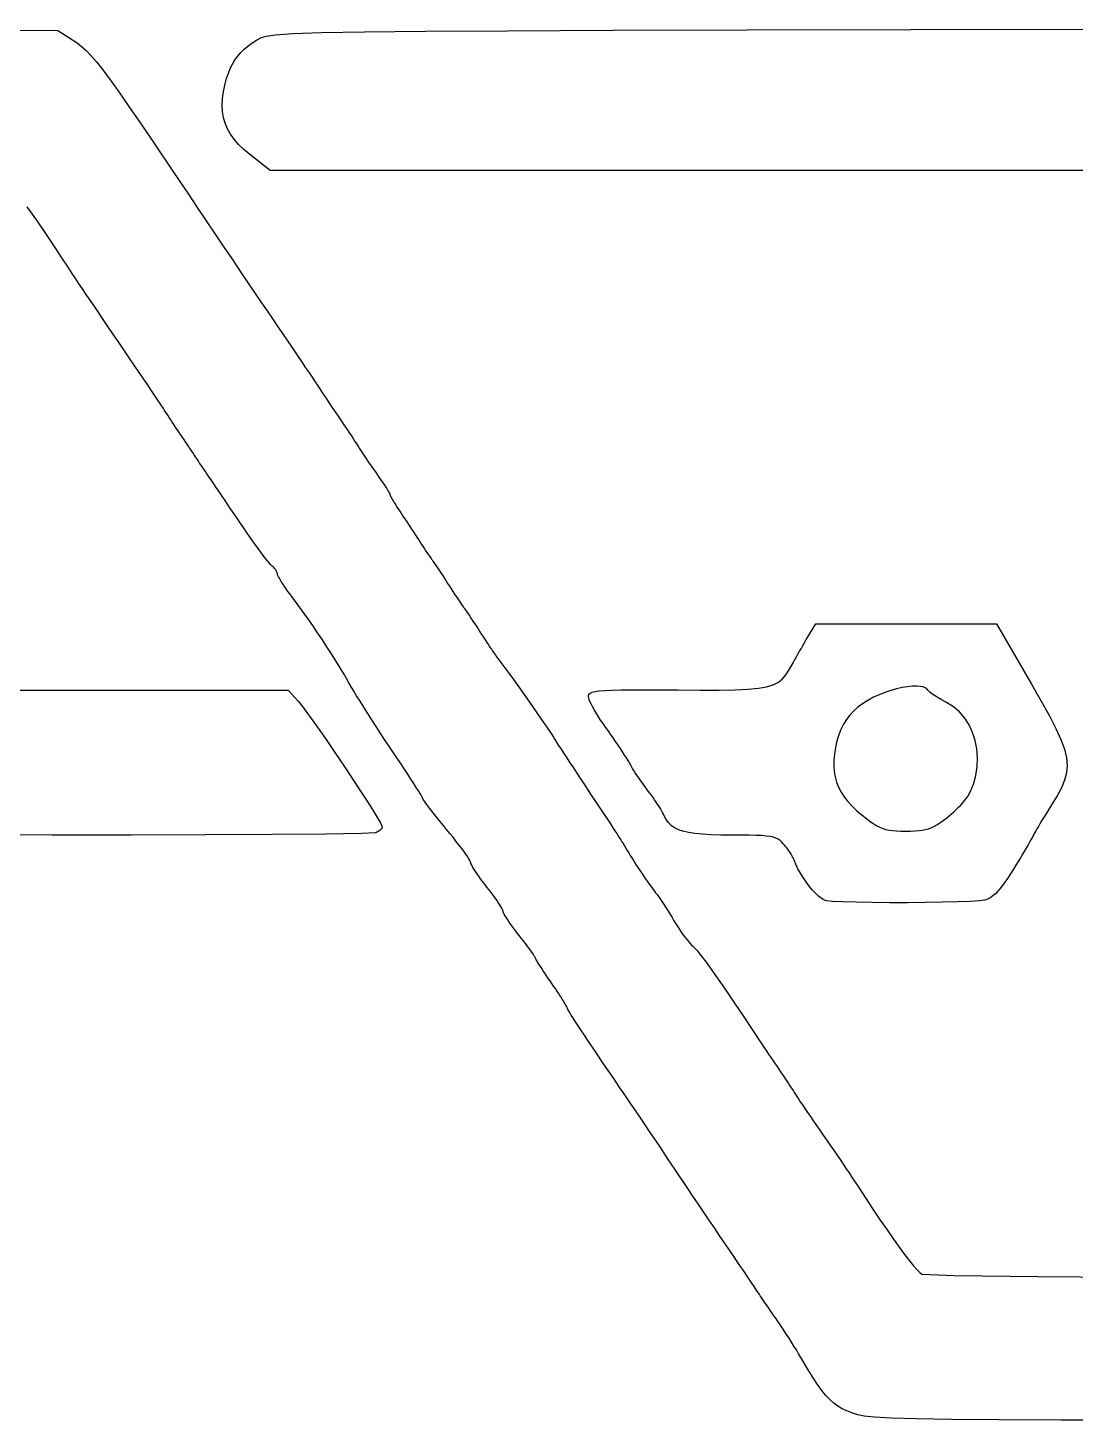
# Model space of a CAD drawing. Header units: millimetres. Extents: x 0.5 to 29.5, y 0.5 to 11.6.
# Drawn here: x 4.99 to 9.4, y 3.56 to 9.42 of the extents above; entities that cross this region are included whole.
import ezdxf

# ---------------------------------------------------------------- set-up
doc = ezdxf.new("R2010")
doc.units = ezdxf.units.MM
doc.layers.add('LOGO_OUTLINE', color=7, linetype='Continuous')

msp = doc.modelspace()

# ---------------------------------------------------------------- linework, layer by layer
at = {"layer": 'LOGO_OUTLINE'}
for points in [[(3.5546, 9.4246), (5.1155, 9.4128), (5.1768, 9.3741), (5.1963, 9.3611), (5.2152, 9.3466), (5.2344, 9.3295), (5.2551, 9.3082), (5.2781, 9.2814), (5.3047, 9.248), (5.3357, 9.2063), (5.3722, 9.1553), (5.4153, 9.0935), (5.4659, 9.0195), (5.5251, 8.9321), (5.5939, 8.8299), (5.6291, 8.7777), (5.6655, 8.7234), (5.7029, 8.6679), (5.7406, 8.6119), (5.7783, 8.5561), (5.8153, 8.5013), (5.8512, 8.4481), (5.8855, 8.3973), (5.9178, 8.3496), (5.9475, 8.3057), (5.9741, 8.2664), (5.9972, 8.2324), (6.0185, 8.201), (6.0401, 8.1692), (6.0616, 8.1375), (6.0828, 8.1062), (6.1035, 8.0757), (6.1233, 8.0463), (6.142, 8.0185), (6.1594, 7.9927), (6.1752, 7.9692), (6.1891, 7.9485), (6.201, 7.9308), (6.2104, 7.9166), (6.2189, 7.9038), (6.228, 7.8902), (6.2375, 7.876), (6.2473, 7.8613), (6.2572, 7.8464), (6.2672, 7.8315), (6.2771, 7.8167), (6.2867, 7.8024), (6.296, 7.7886), (6.3048, 7.7755), (6.313, 7.7635), (6.3204, 7.7526), (6.3273, 7.7423), (6.3344, 7.7319), (6.3414, 7.7215), (6.3482, 7.7112), (6.3548, 7.7013), (6.3611, 7.6917), (6.3671, 7.6827), (6.3726, 7.6744), (6.3775, 7.6668), (6.3818, 7.6601), (6.3854, 7.6545), (6.3882, 7.65), (6.3911, 7.6454), (6.3948, 7.6397), (6.3993, 7.6328), (6.4045, 7.625), (6.4103, 7.6163), (6.4167, 7.6069), (6.4234, 7.597), (6.4305, 7.5866), (6.4379, 7.5758), (6.4455, 7.5649), (6.4531, 7.554), (6.4607, 7.5431), (6.4681, 7.5323), (6.4753, 7.5219), (6.4821, 7.5118), (6.4885, 7.5023), (6.4943, 7.4933), (6.4996, 7.485), (6.5043, 7.4776), (6.5083, 7.471), (6.5115, 7.4655), (6.5139, 7.4611), (6.5153, 7.4579), (6.5158, 7.456), (6.5161, 7.4545), (6.517, 7.4522), (6.5183, 7.4492), (6.5201, 7.4455), (6.5224, 7.4414), (6.525, 7.4367), (6.528, 7.4315), (6.5314, 7.426), (6.535, 7.4203), (6.5388, 7.4142), (6.5429, 7.408), (6.5471, 7.4017), (6.5518, 7.3948), (6.5572, 7.3868), (6.5632, 7.3779), (6.5696, 7.3681), (6.5765, 7.3577), (6.5837, 7.3468), (6.5911, 7.3356), (6.5986, 7.3242), (6.6061, 7.3127), (6.6135, 7.3013), (6.6208, 7.2902), (6.6277, 7.2794), (6.6345, 7.2689), (6.6413, 7.2586), (6.6479, 7.2484), (6.6544, 7.2386), (6.6606, 7.2293), (6.6664, 7.2205), (6.6719, 7.2124), (6.6768, 7.2051), (6.6812, 7.1987), (6.6849, 7.1933), (6.688, 7.1891), (6.6902, 7.1861), (6.6925, 7.183), (6.6957, 7.1785), (6.6996, 7.1728), (6.7043, 7.1659), (6.7096, 7.158), (6.7155, 7.1492), (6.7218, 7.1396), (6.7286, 7.1293), (6.7356, 7.1186), (6.7429, 7.1074), (6.7503, 7.0959), (6.7578, 7.0843), (6.7652, 7.0726), (6.7727, 7.0612), (6.7799, 7.05), (6.787, 7.0392), (6.7938, 7.029), (6.8001, 7.0194), (6.806, 7.0106), (6.8114, 7.0026), (6.8161, 6.9957), (6.8201, 6.99), (6.8233, 6.9855), (6.8256, 6.9825), (6.828, 6.9794), (6.8312, 6.9749), (6.8352, 6.9692), (6.8399, 6.9623), (6.8452, 6.9544), (6.8511, 6.9456), (6.8575, 6.936), (6.8643, 6.9257), (6.8713, 6.9149), (6.8786, 6.9038), (6.886, 6.8923), (6.8935, 6.8807), (6.901, 6.869), (6.9084, 6.8576), (6.9157, 6.8464), (6.9228, 6.8356), (6.9295, 6.8253), (6.9359, 6.8158), (6.9418, 6.8069), (6.9472, 6.799), (6.9519, 6.7921), (6.9559, 6.7864), (6.9591, 6.7819), (6.9614, 6.7788), (6.9737, 6.7629), (6.9907, 6.74), (7.0114, 6.7116), (7.0348, 6.679), (7.06, 6.6437), (7.086, 6.6071), (7.1119, 6.5704), (7.1365, 6.5352), (7.1589, 6.5027), (7.1783, 6.4744), (7.1935, 6.4517), (7.2036, 6.436), (7.2091, 6.4271), (7.2164, 6.4156), (7.2253, 6.4018), (7.2356, 6.3858), (7.2471, 6.3681), (7.2597, 6.3488), (7.2731, 6.3282), (7.2873, 6.3066), (7.302, 6.2842), (7.3171, 6.2614), (7.3323, 6.2384), (7.3476, 6.2154), (7.3627, 6.1926), (7.3776, 6.1701), (7.3922, 6.1482), (7.4062, 6.127), (7.4195, 6.1069), (7.4319, 6.0881), (7.4433, 6.0707), (7.4535, 6.0551), (7.4624, 6.0416), (7.4698, 6.0302), (7.4755, 6.0214), (7.4794, 6.0153), (7.4827, 6.01), (7.4867, 6.0036), (7.4913, 5.9962), (7.4965, 5.988), (7.5021, 5.979), (7.508, 5.9694), (7.5143, 5.9594), (7.5207, 5.949), (7.5273, 5.9385), (7.5339, 5.9278), (7.5405, 5.9172), (7.547, 5.9069), (7.5536, 5.8964), (7.5605, 5.8855), (7.5678, 5.8745), (7.5752, 5.8633), (7.5827, 5.8522), (7.5901, 5.8413), (7.5975, 5.8307), (7.6046, 5.8206), (7.6114, 5.8112), (7.6177, 5.8025), (7.6236, 5.7948), (7.6288, 5.7881), (7.634, 5.7814), (7.6398, 5.7735), (7.6462, 5.7647), (7.6529, 5.7551), (7.6599, 5.7447), (7.6672, 5.7339), (7.6745, 5.7226), (7.6819, 5.7111), (7.6892, 5.6995), (7.6963, 5.688), (7.7031, 5.6766), (7.7096, 5.6657), (7.716, 5.6548), (7.7228, 5.6438), (7.73, 5.6328), (7.7373, 5.6219), (7.7447, 5.6113), (7.752, 5.6011), (7.7593, 5.5913), (7.7664, 5.5823), (7.7732, 5.574), (7.7795, 5.5667), (7.7854, 5.5604), (7.7906, 5.5554), (7.7991, 5.5472), (7.8086, 5.5371), (7.8194, 5.5243), (7.8319, 5.5084), (7.8466, 5.4889), (7.8638, 5.465), (7.884, 5.4364), (7.9075, 5.4023), (7.9347, 5.3623), (7.9661, 5.3158), (8.0021, 5.2623), (8.043, 5.2011), (8.0515, 5.1884), (8.0605, 5.1748), (8.07, 5.1607), (8.0798, 5.1461), (8.0898, 5.1312), (8.0998, 5.1164), (8.1097, 5.1017), (8.1193, 5.0874), (8.1286, 5.0736), (8.1374, 5.0606), (8.1456, 5.0486), (8.1529, 5.0377), (8.1599, 5.0273), (8.167, 5.0169), (8.1739, 5.0066), (8.1808, 4.9963), (8.1874, 4.9864), (8.1937, 4.9769), (8.1997, 4.9678), (8.2052, 4.9595), (8.2101, 4.9519), (8.2144, 4.9453), (8.218, 4.9396), (8.2208, 4.9352), (8.2241, 4.93), (8.229, 4.9224), (8.2356, 4.9126), (8.2435, 4.9009), (8.2527, 4.8873), (8.2629, 4.8721), (8.2742, 4.8556), (8.2863, 4.838), (8.299, 4.8194), (8.3123, 4.8001), (8.326, 4.7802), (8.3399, 4.7601), (8.3541, 4.7396), (8.3684, 4.7188), (8.3828, 4.6978), (8.397, 4.6771), (8.4109, 4.6567), (8.4243, 4.637), (8.437, 4.6183), (8.4488, 4.6007), (8.4597, 4.5846), (8.4693, 4.5702), (8.4775, 4.5577), (8.4842, 4.5475), (8.5176, 4.4962), (8.5496, 4.4478), (8.5801, 4.4024), (8.6089, 4.3605), (8.6357, 4.3221), (8.6605, 4.2875), (8.683, 4.257), (8.7031, 4.2309), (8.7205, 4.2093), (8.7352, 4.1925), (8.7468, 4.1808), (8.7554, 4.1744), (8.8908, 4.1688), (9.245, 4.1642), (9.7744, 4.1607)], [(10.5176, 8.8233), (6.0098, 8.8235), (5.9242, 8.8912), (5.8989, 8.9125), (5.8769, 8.9337), (5.858, 8.9552), (5.8423, 8.9771), (5.8296, 8.9996), (5.8198, 9.0228), (5.813, 9.047), (5.809, 9.0723), (5.8078, 9.0989), (5.8093, 9.127), (5.8135, 9.1568), (5.8202, 9.1883), (5.8266, 9.2116), (5.8338, 9.2332), (5.842, 9.2532), (5.8513, 9.2719), (5.8616, 9.2892), (5.8732, 9.3054), (5.8861, 9.3205), (5.9004, 9.3346), (5.9161, 9.3478), (5.9334, 9.3603), (5.9524, 9.3721), (5.973, 9.3834), (5.9927, 9.3901), (6.0323, 9.3958), (6.1056, 9.4006), (6.2262, 9.4046), (6.4078, 9.4078), (6.6641, 9.4105), (7.0087, 9.4126), (7.4552, 9.4144), (8.0175, 9.4159), (8.709, 9.4172), (9.5435, 9.4185)], [(9.672, 3.5593), (9.3422, 3.5596), (9.0814, 3.5606), (8.881, 3.5622), (8.7325, 3.5646), (8.6272, 3.5677), (8.5566, 3.5717), (8.5121, 3.5766), (8.4852, 3.5823), (8.4611, 3.59), (8.4395, 3.5983), (8.4197, 3.6076), (8.4014, 3.6183), (8.3841, 3.6309), (8.3674, 3.6459), (8.3509, 3.6636), (8.334, 3.6846), (8.3163, 3.7092), (8.2974, 3.7379), (8.2768, 3.7712), (8.2542, 3.8094), (8.2456, 3.8239), (8.2365, 3.8391), (8.2268, 3.855), (8.2167, 3.8712), (8.2065, 3.8876), (8.1961, 3.904), (8.1858, 3.92), (8.1757, 3.9356), (8.166, 3.9504), (8.1567, 3.9643), (8.148, 3.977), (8.1401, 3.9884), (8.1325, 3.9991), (8.125, 4.0098), (8.1175, 4.0205), (8.1102, 4.031), (8.1032, 4.0412), (8.0965, 4.0509), (8.0902, 4.06), (8.0845, 4.0685), (8.0793, 4.0761), (8.0749, 4.0827), (8.0712, 4.0883), (8.0684, 4.0927), (8.0646, 4.0987), (8.0579, 4.1088), (8.0485, 4.1229), (8.0366, 4.1405), (8.0226, 4.1613), (8.0066, 4.185), (7.9889, 4.2112), (7.9696, 4.2397), (7.949, 4.27), (7.9274, 4.3018), (7.9049, 4.3349), (7.8818, 4.3688), (7.8585, 4.4031), (7.8353, 4.4372), (7.8126, 4.4707), (7.7905, 4.5032), (7.7694, 4.5345), (7.7495, 4.564), (7.731, 4.5914), (7.7143, 4.6163), (7.6995, 4.6384), (7.687, 4.6572), (7.677, 4.6724), (7.6697, 4.6836), (7.6624, 4.6948), (7.6524, 4.71), (7.6398, 4.7288), (7.6251, 4.7509), (7.6083, 4.7758), (7.5899, 4.8032), (7.57, 4.8327), (7.5489, 4.8639), (7.5268, 4.8964), (7.5041, 4.9299), (7.4809, 4.964), (7.4576, 4.9982), (7.4345, 5.032), (7.4121, 5.0649), (7.3907, 5.0966), (7.3704, 5.1267), (7.3514, 5.1548), (7.334, 5.1807), (7.3184, 5.2041), (7.3048, 5.2245), (7.2935, 5.2417), (7.2846, 5.2553), (7.2784, 5.265), (7.2752, 5.2705), (7.2733, 5.2739), (7.2713, 5.2776), (7.2692, 5.2815), (7.267, 5.2856), (7.2647, 5.2899), (7.2624, 5.2941), (7.2601, 5.2984), (7.2579, 5.3026), (7.2557, 5.3068), (7.2535, 5.3107), (7.2516, 5.3144), (7.2497, 5.3178), (7.2475, 5.3218), (7.2444, 5.327), (7.2404, 5.3333), (7.2357, 5.3406), (7.2304, 5.3488), (7.2245, 5.3578), (7.2181, 5.3674), (7.2114, 5.3775), (7.2043, 5.388), (7.1969, 5.3987), (7.1894, 5.4096), (7.1818, 5.4205), (7.1744, 5.4312), (7.1672, 5.4417), (7.1604, 5.4518), (7.1541, 5.4614), (7.1482, 5.4704), (7.1429, 5.4786), (7.1382, 5.4861), (7.1343, 5.4927), (7.131, 5.4982), (7.1287, 5.5026), (7.1272, 5.5057), (7.1267, 5.5076), (7.1261, 5.5095), (7.1243, 5.5128), (7.1213, 5.5175), (7.1174, 5.5234), (7.1125, 5.5305), (7.1068, 5.5385), (7.1002, 5.5475), (7.093, 5.5572), (7.0852, 5.5676), (7.0768, 5.5785), (7.068, 5.5899), (7.0588, 5.6016), (7.0496, 5.6133), (7.0408, 5.6249), (7.0325, 5.6362), (7.0246, 5.647), (7.0174, 5.6573), (7.0109, 5.6669), (7.0051, 5.6757), (7.0003, 5.6836), (6.9963, 5.6904), (6.9934, 5.6961), (6.9916, 5.7004), (6.991, 5.7034), (6.9903, 5.7063), (6.9885, 5.7107), (6.9856, 5.7163), (6.9816, 5.7232), (6.9768, 5.7311), (6.971, 5.7399), (6.9645, 5.7495), (6.9573, 5.7598), (6.9494, 5.7706), (6.9411, 5.7819), (6.9323, 5.7934), (6.9231, 5.8052), (6.9139, 5.817), (6.9051, 5.8286), (6.8967, 5.8399), (6.8889, 5.8508), (6.8817, 5.8611), (6.8751, 5.8708), (6.8694, 5.8797), (6.8645, 5.8877), (6.8606, 5.8946), (6.8576, 5.9004), (6.8558, 5.9049), (6.8552, 5.9079), (6.8543, 5.9113), (6.8516, 5.9168), (6.8472, 5.9242), (6.8413, 5.9333), (6.8339, 5.9439), (6.8253, 5.956), (6.8155, 5.9693), (6.8047, 5.9836), (6.7929, 5.9987), (6.7804, 6.0146), (6.7672, 6.0311), (6.7534, 6.0479), (6.7396, 6.0646), (6.7264, 6.0808), (6.7139, 6.0964), (6.7021, 6.1112), (6.6913, 6.125), (6.6815, 6.1376), (6.6729, 6.1489), (6.6655, 6.1588), (6.6596, 6.1671), (6.6552, 6.1735), (6.6525, 6.1781), (6.6516, 6.1805), (6.6504, 6.1835), (6.6471, 6.1896), (6.6418, 6.1987), (6.6345, 6.2105), (6.6256, 6.2248), (6.615, 6.2413), (6.6031, 6.2598), (6.5899, 6.2801), (6.5755, 6.3019), (6.5602, 6.325), (6.544, 6.3491), (6.5272, 6.3741), (6.5098, 6.4), (6.492, 6.4269), (6.4739, 6.4543), (6.4559, 6.482), (6.4382, 6.5095), (6.4209, 6.5366), (6.4043, 6.5628), (6.3886, 6.5878), (6.3741, 6.6112), (6.361, 6.6327), (6.3495, 6.6519), (6.3398, 6.6686), (6.3225, 6.6985), (6.3049, 6.7282), (6.2868, 6.7579), (6.2683, 6.7875), (6.2494, 6.8171), (6.23, 6.8467), (6.21, 6.8765), (6.1895, 6.9064), (6.1683, 6.9366), (6.1466, 6.967), (6.1241, 6.9977), (6.101, 7.0288), (6.0928, 7.0398), (6.085, 7.0506), (6.0776, 7.0612), (6.0706, 7.0713), (6.0642, 7.081), (6.0584, 7.09), (6.0533, 7.0982), (6.049, 7.1056), (6.0455, 7.112), (6.0429, 7.1174), (6.0413, 7.1215), (6.0407, 7.1243), (6.0405, 7.1265), (6.0398, 7.1291), (6.0387, 7.1318), (6.0373, 7.1348), (6.0355, 7.1379), (6.0334, 7.1411), (6.031, 7.1444), (6.0283, 7.1477), (6.0254, 7.151), (6.0223, 7.1542), (6.0191, 7.1573), (6.0157, 7.1603), (6.0114, 7.1644), (6.0057, 7.1708), (5.9986, 7.1793), (5.9902, 7.1897), (5.9808, 7.2019), (5.9705, 7.2156), (5.9594, 7.2306), (5.9477, 7.2468), (5.9354, 7.264), (5.9228, 7.2819), (5.91, 7.3004), (5.8971, 7.3193), (5.884, 7.3387), (5.8707, 7.3585), (5.8571, 7.3785), (5.8436, 7.3984), (5.8303, 7.4181), (5.8173, 7.4373), (5.8049, 7.4556), (5.7932, 7.4729), (5.7823, 7.4889), (5.7725, 7.5034), (5.7639, 7.5161), (5.7567, 7.5267), (5.7502, 7.5362), (5.7437, 7.5459), (5.7372, 7.5555), (5.7308, 7.565), (5.7246, 7.5742), (5.7186, 7.5831), (5.713, 7.5914), (5.7078, 7.5992), (5.7032, 7.6062), (5.6991, 7.6123), (5.6956, 7.6176), (5.6929, 7.6217), (5.6901, 7.6259), (5.6866, 7.6313), (5.6823, 7.6377), (5.6774, 7.645), (5.672, 7.6531), (5.666, 7.6619), (5.6597, 7.6713), (5.6531, 7.6811), (5.6463, 7.6913), (5.6394, 7.7016), (5.6323, 7.712), (5.6253, 7.7223), (5.6184, 7.7326), (5.6113, 7.7431), (5.6043, 7.7535), (5.5975, 7.7638), (5.5909, 7.7737), (5.5846, 7.7833), (5.5786, 7.7923), (5.5731, 7.8007), (5.5682, 7.8083), (5.5639, 7.815), (5.5603, 7.8207), (5.5575, 7.8252), (5.5536, 7.8312), (5.5468, 7.8416), (5.5374, 7.8557), (5.5255, 7.8734), (5.5114, 7.8944), (5.4954, 7.9181), (5.4776, 7.9444), (5.4583, 7.9729), (5.4377, 8.0033), (5.4161, 8.0351), (5.3936, 8.0682), (5.3705, 8.1021), (5.3471, 8.1363), (5.324, 8.1704), (5.3012, 8.2039), (5.2792, 8.2364), (5.2581, 8.2676), (5.2382, 8.2971), (5.2197, 8.3245), (5.203, 8.3494), (5.1882, 8.3715), (5.1757, 8.3903), (5.1657, 8.4055), (5.1584, 8.4167), (5.1329, 8.456), (5.1073, 8.495), (5.0818, 8.5333), (5.0567, 8.5704), (5.0323, 8.606), (5.009, 8.6396), (4.9869, 8.6708)], [(4.886, 6.6346), (5.0984, 6.6346), (6.0853, 6.6346), (6.1281, 6.588), (6.1458, 6.5662), (6.1721, 6.5308), (6.205, 6.4846), (6.2426, 6.4305), (6.283, 6.3714), (6.3242, 6.3102), (6.3644, 6.2497), (6.4016, 6.1928), (6.4338, 6.1424), (6.4593, 6.1014), (6.4759, 6.0726), (6.4819, 6.0589), (6.4817, 6.0568), (6.4809, 6.0547), (6.4798, 6.0524), (6.4782, 6.0502), (6.4763, 6.0479), (6.474, 6.0456), (6.4714, 6.0434), (6.4686, 6.0412), (6.4655, 6.0392), (6.4622, 6.0373), (6.4587, 6.0356), (6.4551, 6.0341), (6.3943, 6.0308), (6.2425, 6.0282), (6.018, 6.0263), (5.7391, 6.0249), (5.4241, 6.0241), (5.0912, 6.024), (4.7588, 6.0244)]]:
    msp.add_lwpolyline(points, dxfattribs=at)
for points in [[(8.3521, 5.7477), (8.3424, 5.7511), (8.3314, 5.7578), (8.3195, 5.7673), (8.3069, 5.7793), (8.2938, 5.7935), (8.2808, 5.8093), (8.2679, 5.8265), (8.2556, 5.8447), (8.2441, 5.8634), (8.2337, 5.8823), (8.2248, 5.9009), (8.2176, 5.919), (8.2159, 5.9232), (8.2137, 5.9279), (8.211, 5.933), (8.2079, 5.9385), (8.2043, 5.9443), (8.2005, 5.9503), (8.1963, 5.9563), (8.1919, 5.9625), (8.1874, 5.9685), (8.1827, 5.9744), (8.178, 5.9802), (8.1732, 5.9856), (8.1655, 5.9937), (8.1579, 6.0006), (8.1496, 6.0064), (8.1402, 6.0111), (8.1292, 6.0149), (8.1158, 6.0178), (8.0996, 6.0201), (8.08, 6.0217), (8.0564, 6.0227), (8.0283, 6.0234), (7.995, 6.0237), (7.956, 6.0238), (7.9088, 6.0241), (7.8672, 6.0252), (7.8309, 6.0272), (7.7994, 6.0302), (7.7723, 6.0344), (7.7492, 6.0398), (7.7296, 6.0465), (7.7132, 6.0548), (7.6995, 6.0647), (7.6881, 6.0763), (7.6786, 6.0897), (7.6705, 6.1051), (7.6674, 6.1116), (7.6635, 6.1189), (7.659, 6.1269), (7.6539, 6.1354), (7.6484, 6.1444), (7.6425, 6.1538), (7.6362, 6.1633), (7.6297, 6.1729), (7.6231, 6.1824), (7.6164, 6.1917), (7.6097, 6.2007), (7.6031, 6.2093), (7.5964, 6.218), (7.5895, 6.2272), (7.5824, 6.2368), (7.5753, 6.2468), (7.5683, 6.2569), (7.5613, 6.267), (7.5546, 6.277), (7.5483, 6.2868), (7.5423, 6.2962), (7.5368, 6.305), (7.5319, 6.3133), (7.5277, 6.3207), (7.5233, 6.3286), (7.5176, 6.338), (7.5108, 6.3489), (7.5031, 6.361), (7.4946, 6.3742), (7.4854, 6.3882), (7.4756, 6.4028), (7.4654, 6.4179), (7.4548, 6.4332), (7.4441, 6.4487), (7.4333, 6.4639), (7.4226, 6.4789), (7.4122, 6.4937), (7.4023, 6.5083), (7.393, 6.5226), (7.3844, 6.5366), (7.3765, 6.5499), (7.3695, 6.5624), (7.3635, 6.574), (7.3585, 6.5845), (7.3546, 6.5937), (7.3519, 6.6016), (7.3505, 6.6078), (7.3505, 6.6124), (7.3527, 6.6176), (7.3576, 6.6221), (7.366, 6.6259), (7.3785, 6.629), (7.3962, 6.6315), (7.4196, 6.6334), (7.4496, 6.6348), (7.4871, 6.6357), (7.5327, 6.6362), (7.5873, 6.6364), (7.6516, 6.6362), (7.7265, 6.6357), (7.8219, 6.6351), (7.9021, 6.635), (7.9686, 6.636), (8.0229, 6.6383), (8.0667, 6.6423), (8.1017, 6.6483), (8.1292, 6.6569), (8.1511, 6.6682), (8.1688, 6.6828), (8.1839, 6.7009), (8.1981, 6.723), (8.2129, 6.7494), (8.2179, 6.7584), (8.2232, 6.768), (8.2288, 6.778), (8.2346, 6.7883), (8.2405, 6.7987), (8.2464, 6.8091), (8.2523, 6.8194), (8.258, 6.8294), (8.2635, 6.8389), (8.2688, 6.8479), (8.2737, 6.8562), (8.2782, 6.8637), (8.3088, 6.9146), (8.689, 6.9146), (9.0693, 6.9146), (9.2171, 6.6601), (9.2584, 6.5882), (9.2928, 6.5261), (9.3204, 6.4726), (9.3414, 6.4263), (9.3562, 6.3858), (9.3648, 6.3497), (9.3676, 6.3168), (9.3648, 6.2856), (9.3566, 6.2547), (9.3432, 6.2229), (9.3249, 6.1888), (9.3018, 6.151), (9.293, 6.137), (9.2843, 6.1231), (9.2758, 6.1095), (9.2677, 6.0962), (9.26, 6.0836), (9.2528, 6.0716), (9.2462, 6.0606), (9.2403, 6.0505), (9.2351, 6.0417), (9.2309, 6.0342), (9.2276, 6.0281), (9.2254, 6.0238), (9.2231, 6.0192), (9.2197, 6.0128), (9.2151, 6.0046), (9.2095, 5.9948), (9.2031, 5.9836), (9.1958, 5.9712), (9.1879, 5.9578), (9.1794, 5.9434), (9.1704, 5.9284), (9.161, 5.9128), (9.1513, 5.8969), (9.1415, 5.8807), (9.1286, 5.8601), (9.1166, 5.8415), (9.1052, 5.825), (9.0945, 5.8104), (9.0844, 5.7975), (9.0747, 5.7864), (9.0654, 5.7769), (9.0563, 5.769), (9.0474, 5.7624), (9.0386, 5.7571), (9.0297, 5.7531), (9.0208, 5.7501), (8.9986, 5.7471), (8.959, 5.7445), (8.9053, 5.7424), (8.8411, 5.7408), (8.7696, 5.7397), (8.6944, 5.7392), (8.6186, 5.7392), (8.5459, 5.7397), (8.4794, 5.7408), (8.4227, 5.7425), (8.3791, 5.7448), (8.3521, 5.7477)], [(8.8604, 6.0966), (8.8705, 6.1047), (8.8807, 6.1132), (8.8908, 6.1222), (8.9006, 6.1315), (8.9101, 6.141), (8.9192, 6.1505), (8.9277, 6.16), (8.9355, 6.1692), (8.9425, 6.1782), (8.9486, 6.1866), (8.9536, 6.1945), (8.9575, 6.2016), (8.9724, 6.238), (8.9826, 6.2752), (8.9884, 6.3127), (8.9898, 6.3501), (8.987, 6.3869), (8.9801, 6.4224), (8.9693, 6.4563), (8.9546, 6.4879), (8.9362, 6.5169), (8.9142, 6.5426), (8.8888, 6.5646), (8.86, 6.5824), (8.8507, 6.5873), (8.8416, 6.5922), (8.8327, 6.5973), (8.8243, 6.6023), (8.8162, 6.6072), (8.8088, 6.612), (8.802, 6.6166), (8.796, 6.6209), (8.7908, 6.6249), (8.7865, 6.6286), (8.7833, 6.6317), (8.7813, 6.6344), (8.7744, 6.6414), (8.7639, 6.6465), (8.7503, 6.6498), (8.7339, 6.6512), (8.7151, 6.651), (8.6944, 6.649), (8.6722, 6.6453), (8.6488, 6.6401), (8.6247, 6.6334), (8.6002, 6.6251), (8.5759, 6.6155), (8.552, 6.6044), (8.5277, 6.5913), (8.5056, 6.5774), (8.4856, 6.5625), (8.4676, 6.5465), (8.4516, 6.5293), (8.4375, 6.5107), (8.4252, 6.4907), (8.4145, 6.4691), (8.4055, 6.4458), (8.3979, 6.4207), (8.3919, 6.3936), (8.3872, 6.3645), (8.3847, 6.3391), (8.3844, 6.3148), (8.3862, 6.2913), (8.3901, 6.2687), (8.3963, 6.2468), (8.4047, 6.2256), (8.4154, 6.205), (8.4284, 6.1848), (8.4437, 6.1651), (8.4615, 6.1458), (8.4816, 6.1267), (8.5043, 6.1077), (8.5223, 6.0937), (8.5383, 6.0817), (8.5527, 6.0717), (8.5661, 6.0634), (8.5788, 6.0567), (8.5913, 6.0515), (8.6041, 6.0475), (8.6176, 6.0446), (8.6323, 6.0427), (8.6486, 6.0415), (8.667, 6.0409), (8.688, 6.0407), (8.7082, 6.0409), (8.7261, 6.0415), (8.7422, 6.0426), (8.7567, 6.0445), (8.77, 6.047), (8.7825, 6.0505), (8.7945, 6.055), (8.8065, 6.0606), (8.8187, 6.0675), (8.8315, 6.0757), (8.8453, 6.0854), (8.8604, 6.0966)]]:
    msp.add_lwpolyline(points, close=True, dxfattribs=at)

doc.saveas('drawing.dxf')
